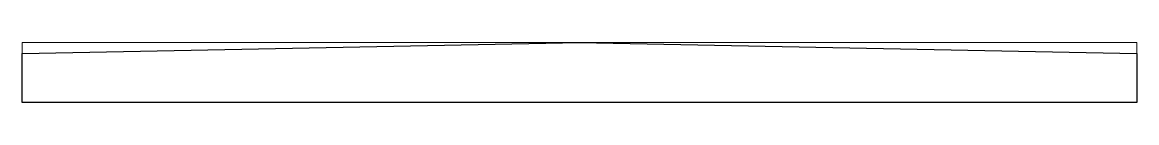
# Paper-space layout 'Layout1' of a CAD drawing. Header units: millimetres. Extents: x 0 to 257, y 91 to 104.
# The model-space entities are those that its viewports show. They can reach past a viewport. Long polylines and large blocks are cut down to what shows.
import ezdxf

# ---------------------------------------------------------------- set-up
doc = ezdxf.new("R2010")
doc.units = ezdxf.units.MM
doc.header["$LTSCALE"] = 10
doc.layers.add('MEMBERS', color=5, linetype='Continuous')

msp = doc.modelspace()

# ---------------------------------------------------------------- linework, layer by layer
at = {"layer": 'MEMBERS', "color": 3, "linetype": 'Continuous'}
for p, q in [((0, 67.7), (1990, 107.5)), ((1990, 107.5), (3979.8, 67.7)), ((0, -107.5), (0, 67.7)), ((3979.8, 67.7), (3979.8, -107.5)), ((3979.8, -107.5), (0, -107.5))]:
    msp.add_line(p, q, dxfattribs=at)

psp = doc.layouts.get("Layout1")

# ---------------------------------------------------------------- viewports
at = {"layer": '0'}
psp.add_viewport(center=(128.5, 97.5), size=(257, 13.88501), view_center_point=(1989.92, 0), view_height=215.02043, dxfattribs=at)

doc.saveas('drawing.dxf')
